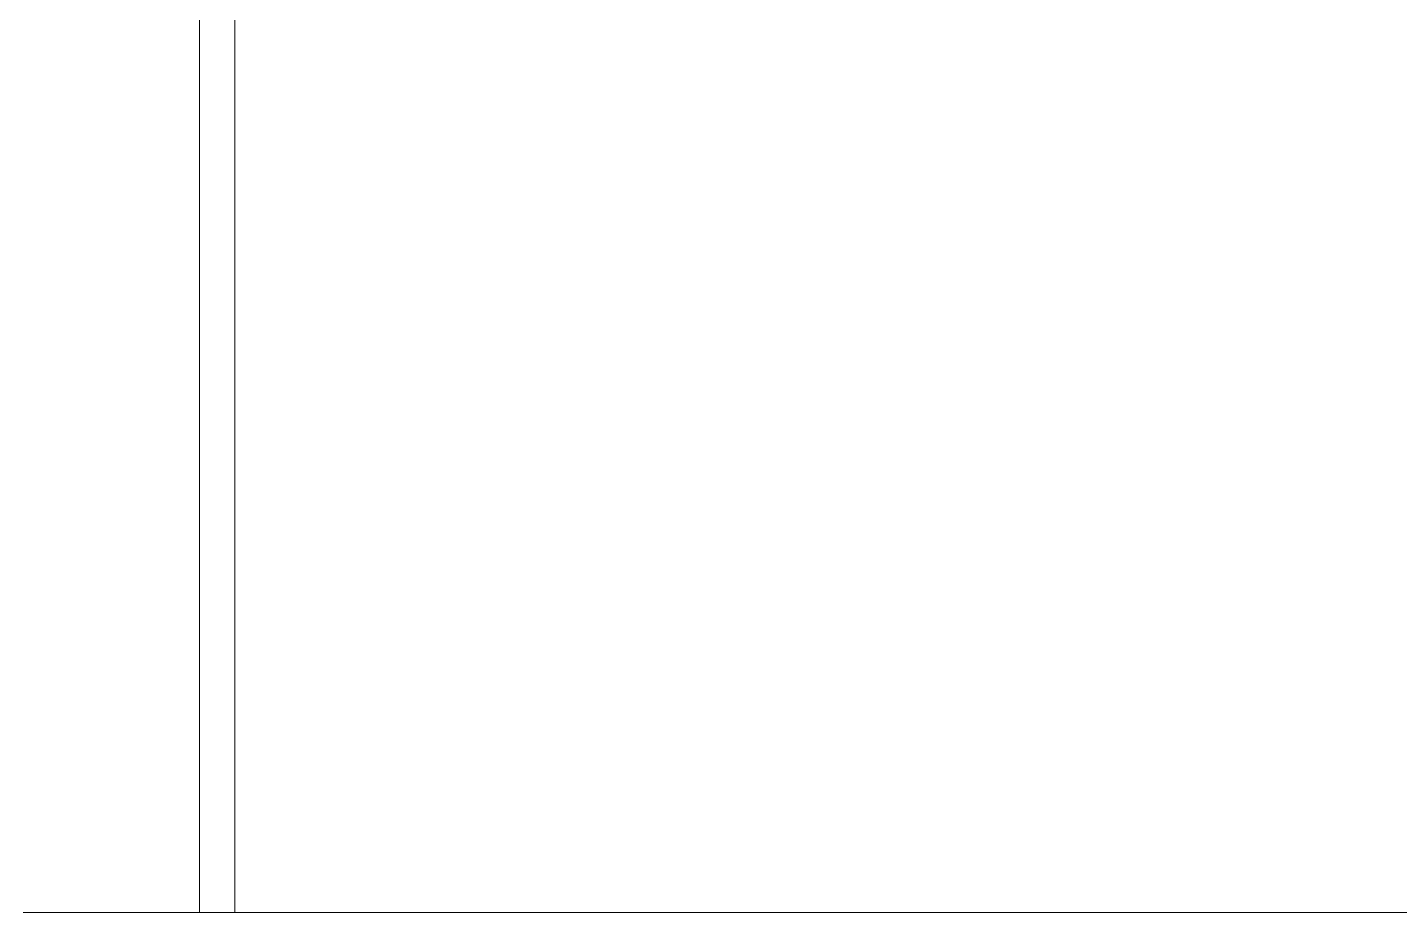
# Model space of a CAD drawing. Extents: x -82 to 113, y -82 to 93.
# Drawn here: x 28.1084 to 28.4974, y 79.5931 to 79.8441 of the extents above; entities that cross this region are included whole.
import ezdxf

# ---------------------------------------------------------------- set-up
doc = ezdxf.new("R2010")
doc.units = 0
doc.header["$MEASUREMENT"] = 0
doc.layers.get('0').update_dxf_attribs({"linetype": 'CONTINUOUS'})
doc.layers.add('Ballons', color=7, linetype='CONTINUOUS')

# ---------------------------------------------------------------- blocks, each defined once
blk = doc.blocks.new('25201 bom')
at = {"color": 7, "linetype": 'Continuous', "lineweight": 15}
for p, q in [((-0.2825, 0.61), (0.2825, 0.61)), ((0.2825, 0.61), (0.2825, -0.61)), ((0.2825, 0.61), (0.2925, 0.61)), ((0.2925, 0.61), (0.2925, -0.61)), ((0.2925, 0.61), (0.3425, 0.61))]:
    blk.add_line(p, q, dxfattribs=at)

msp = doc.modelspace()

# ---------------------------------------------------------------- block references
at = {"layer": 'Ballons', "rotation": 180}
msp.add_blockref('25201 bom', (28.4497, 80.20305), dxfattribs=at)

doc.saveas('drawing.dxf')
